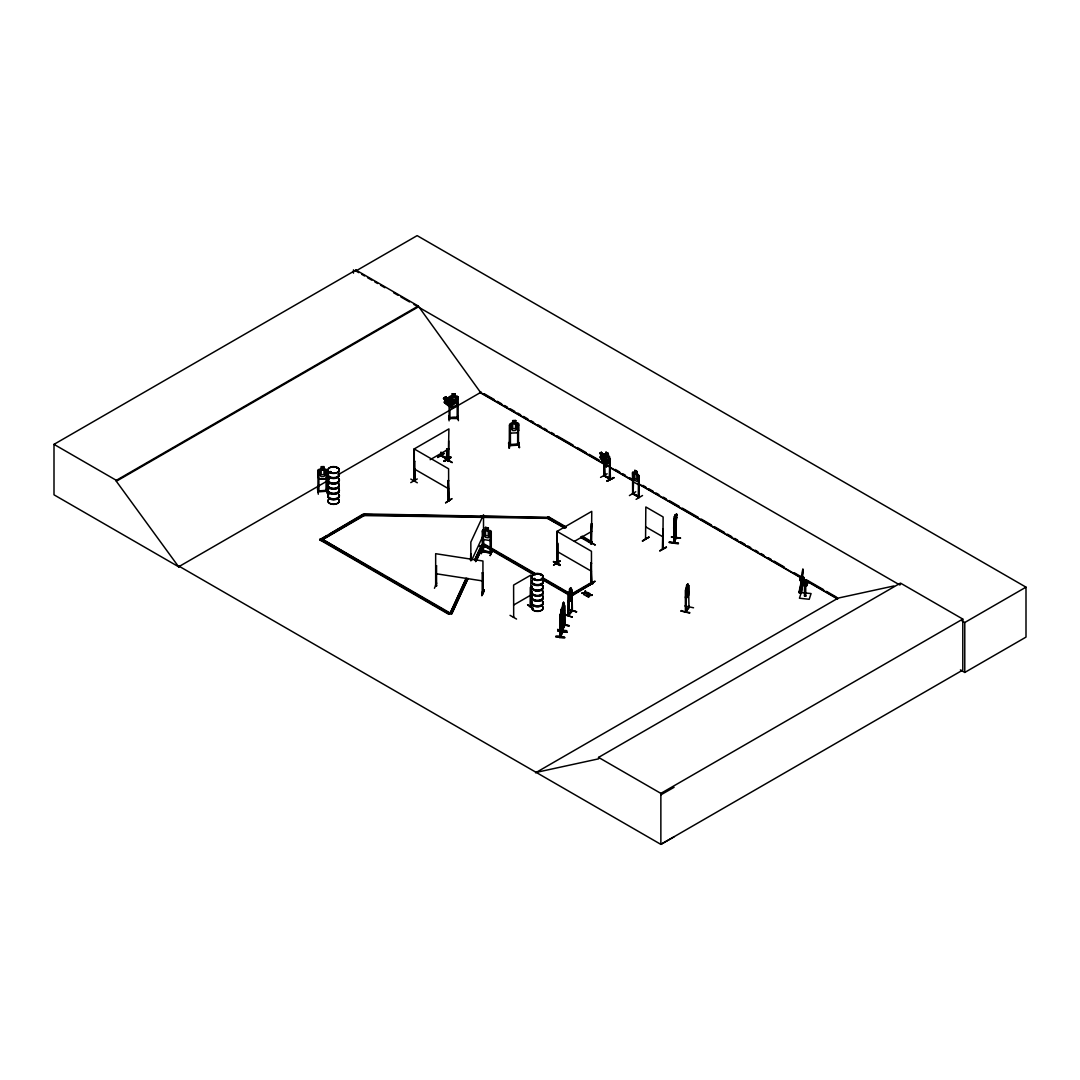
<?xml version="1.0" encoding="UTF-8"?>
<svg xmlns="http://www.w3.org/2000/svg" width="1080" height="1080" viewBox="0 0 1080 1080"><rect width="100%" height="100%" fill="white"/><g stroke="black" fill="none" stroke-linecap="round" stroke-linejoin="round"><path stroke-width="1.5" d="M801.144 593.069L803.021 569.214L801.671 583.929L802.13 580.554L801.32 581.202L800.375 576.49L800.145 580.568M801.603 589.059L801.805 582.039M675.392 526.676L674.77 529.43L676.782 517.604M801.387 580.325L799.214 592.785L801.536 581.499M674.352 542.498L674.055 520.547L675.014 514.701L675.095 517.307M675.527 538.205L676.094 517.86M673.947 520.02L675.567 516.011L675.608 538.259L675.81 537.017M675.743 537.084L676.026 537.53M675.662 517.846L675.986 516.807M322.407 539.703L364.217 515.552L364.217 513.932L547.682 517.333M364.217 513.932L364.163 515.592L547.628 518.36L564.935 528.35M364.163 514.971L547.628 517.739L548.896 517.01L547.628 518.36L547.682 516.712M800.226 579.839L801.144 582.566L801.765 581.188C804.398 573.318 804.654 580 802.926 580.433M801.522 582.741L801.401 593.096L801.779 589.059M562.302 617.099C559.399 628.25 560.048 626.292 562.41 617.112M483.421 547.331L483.206 536.504M483.53 546.237C504.252 550.395 469.773 543.929 481.802 546.588M678.443 543.105C662.526 540.851 670.302 543.011 678.335 543.753M669.384 542.646L669.492 541.944M678.429 543.442L669.465 542.336M560.655 635.985C566.636 622.715 557.105 643.005 560.534 636.255M560.79 618.422L561.506 612.265L560.696 636.62L560.345 635.729M560.264 614.075L560.088 615.546L562.639 609.903L562.491 632.529L562.451 631.179M562.748 632.07L562.802 607.163L563.517 605.583L562.802 611.739M562.126 618.651L562.1 630.356L564.8 624.577L564.219 625.023M562.464 630.396L564.773 625.361L564.745 605.354M674.474 521.91L673.65 528.174M674.082 525.082L674.042 529.902L675.769 522.95M800.469 579.865L801.387 582.593L800.617 576.518L800.077 580.46M555.674 636.66C561.074 634.46 573.102 640.589 555.687 636.579M555.782 636.35L564.664 637.322M557.793 629.681L566.676 630.653M566.663 631.044L557.685 629.964L557.807 629.289M802.453 573.089L802.778 569.187L801.144 582.566M688.554 595.175L685.733 598.914L688.554 595.175L688.918 592.231M568.593 602.64L571.577 598.901L571.995 596.012L571.698 598.968L568.688 602.667L568.202 600.669M689.796 612.59L681.17 611.132M681.318 610.902L689.634 613.17M510.03 615.33L516.551 619.056M675.324 517.266L674.393 526.257L675.567 516.011M675.581 517.523L675 526.122L676.458 513.756L675.769 516.362M675.243 517.172L675.581 516.335L676.755 517.685L676.931 514.296M572.225 617.031L564.111 614.223M642.411 540.905L648.891 537.138M799.322 592.677L801.738 582.323L801.32 593.082M562.707 629.951L562.059 629.505L564.192 625.28M331.007 471.933L330.035 471.596M330.17 471.906L331.182 472.284M336.717 468.234L337.446 468.153L336.731 468.369M533.979 578.543L534.6 579.258M534.452 578.637L533.925 579.042M535.086 579.312L533.831 578.583M540.864 575.33L540.932 574.817M540.459 575.303L541.296 575.397M445.797 400.167L445.446 401.625L449.415 404.811L452.183 405.284L454.167 403.637L453.533 401.382L449.564 398.21L447.782 398.52L445.662 396.752L443.529 398.466L445.662 396.752L447.782 398.466L450.117 396.306L452.264 396.346L452.169 393.808L455.18 393.808L455.085 396.346L456.584 397.143L456.584 401.733L455.085 403.731L452.277 403.772L450.765 401.841L450.765 397.251L452.169 396.265M675.486 520.708L676.215 518.292L675.473 521.478M688.581 606.839L689.269 606.366L685.395 611.874L685.368 590.395L687.663 583.875L687.717 586.494M410.805 479.075L417.326 482.787M553.338 561.789C558.873 561.033 565.394 570.577 553.662 561.492M568.242 594.149L568.701 592.731L568.148 615.668L572.4 610.254L571.644 611.293M803.048 581.958L803.426 580.797L804.803 580.959L804.425 583.875L803.048 583.726L803.048 581.958L804.425 582.106L804.803 580.959M802.278 585.401L803.439 581.337L807.948 582.35L806.774 585.9L802.278 585.401L806.774 585.374L807.948 581.837M803.048 583.726L803.426 580.797M807.178 584.186L805.288 583.97L805.68 581.054L807.057 581.202L806.666 584.132L807.057 581.202M805.288 583.97L805.68 581.054M686.084 610.835L689.243 607.176L685.773 611.982L685.787 591.449M685.881 611.901L686.097 610.794M610.227 464.562L609.431 466.627L604.449 463.725L603.801 454.315L604.543 453.789L609.457 456.719M639.09 482.571L638.348 484.69L639.171 482.625M674.5 516.551L674.892 515.538L674.5 517.374M674.393 524.286L675 518.117L674.258 542.862M675.459 525.865L673.933 529.889L674.042 519.966L673.812 542.916L675.891 537.84M680.468 538.218L671.585 536.868M674.028 541.823L676.12 537.854M674.177 542.889L676.094 537.84M584.523 594.918L585.185 592.88L587.938 592.933L585.185 593.298L583.996 594.621L585.279 590.976L585.265 592.947L587.938 592.933M588.721 597.348L589.491 593.406L588.208 597.051L589.477 594.958L592.151 594.945L589.397 595.728M583.996 594.621L585.279 590.976M321.071 469.206L318.06 470.178L318.06 476.766L318.992 479.223L326.038 478.858L327.065 476.375M517.523 432.743L518.616 430.272L518.616 423.671L515.511 423.036L515.619 420.485L515.619 422.955M518.616 430.326L517.59 432.824L510.543 433.12L509.625 430.785M457.164 406.148L458.19 403.623L457.164 406.148L450.09 406.283L449.159 403.785L449.267 397.224L450.671 397.292L456.381 401.814L457.772 404.177L452.776 408.335L444.285 402.557L445.662 400.181L443.529 398.466M568.283 594.135L568.431 615.749L572.373 610.956M585.185 593.298L585.792 591.287M588.208 597.051C590.949 594.311 584.82 594.702 586.521 596.079L588.735 595.769M491.279 538.231L490.252 540.581L483.421 539.528L482.558 536.882L483.53 539.393M436.536 565.772L435.659 565.826L436.536 565.772L436.55 585.941L435.659 585.806L435.686 584.861L436.55 585.428M434.444 588.263L436.685 583.065M436.55 585.941L435.848 585.617M470.529 560.588L470.745 553.702L471.056 560.169M482.963 546.858L487.931 547.182M482.207 572.846L483.017 572.967L482.207 572.846L482.193 593.069L482.895 593.136L483.017 572.967M482.936 592.907L482.045 592.988L483.111 592.961M482.045 592.461L482.936 592.394M482.126 593.001L482.328 592.056L482.207 593.042M484.286 590.112L481.91 595.606L484.218 590.072M481.91 595.606L484.299 590.423M600.561 477.387L607.136 473.756M410.764 482.625L417.272 478.953M437.616 457.394L444.056 453.627M562.802 603.882L563.639 602.195L563.625 604.787M562.923 604.004L563.395 603.005M562.923 604.827L563.395 603.815M560.534 636.984L560.399 614.668L561.533 608.85L561.627 611.321M563.639 604.652L564.179 603.504L564.557 625.846L564.152 624.956M560.912 610.686L561.627 608.864M562.288 607.46L564.394 603.936M560.912 611.496L561.384 610.497M560.317 616.532L560.399 637.079L562.748 632.03M562.518 612.495L562.802 613.71L563.909 609.336L563.517 602.316M558.158 631.246L567.162 632.327L558.279 630.936M562.545 629.586L564.503 625.333M569.052 625.941L560.183 624.159L569.16 625.631M567.149 632.3L558.185 631.112M686.151 611.51L686.502 585.481M482.531 530.348L482.423 551.772L491.279 553.122L491.279 531.63L490.252 530.604L483.449 529.619L482.531 530.348L482.585 551.799M483.381 531.725L482.504 531.779L483.381 531.725L483.395 551.894L482.585 551.07M485.433 529.915L485.46 527.405L485.527 530.024L484.083 530.618L484.083 535.207L485.527 537.394L488.255 537.813L489.699 536.072L489.699 531.481L488.255 530.442L488.376 527.864L485.433 527.458L488.255 527.985M471.542 560.534L483.516 534.762M329.791 533.979L362.961 514.836L364.217 514.931L362.961 514.202L319.694 539.811L448.74 614.304L449.995 613.575L466.182 578.07M474.633 559.886L481.667 544.712L483.395 544.981L535.302 574.952M386.113 576.693L449.995 613.575L466.182 578.705M474.633 560.507L480.964 546.858M449.995 613.575L451.724 613.845L467.91 578.34M475.646 561.668L483.395 544.981L484.65 544.253L536.558 574.223M451.724 613.845L467.91 578.961M476.348 560.777L482.679 547.128M490.388 532.994L491.265 532.94L490.388 532.994L490.455 553.041L490.469 532.818M483.638 549.099L481.248 553.797M483.192 551.192L483.3 551.88M482.531 550.813C489.267 551.003 498.852 554.594 482.693 551.57M483.273 551.164L491.265 552.191M492.561 550.368L490.212 555.525M490.131 555.579L492.521 550.058M629.411 495.585L635.756 491.751M632.543 493.83L639.158 497.502L639.171 476.024L639.077 497.502L638.847 496.274M633.488 493.385L632.543 493.101L633.272 493.52M638.995 497.448L638.537 496.463M317.439 488.552L318.303 494.208M508.545 442.894L509.355 448.146L509.045 442.463M508.964 442.814L509.382 448.132M508.99 442.503L509.342 448.187M448.268 461.389L448.916 428.895L414.302 448.875L414.234 481.032C415.8 481.113 412.749 479.452 414.896 480.425M414.032 481.005L414.896 481.154L414.882 468.693M441.302 455.315L441.504 456.084L441.437 452.723M440.775 455.706L447.309 459.392L447.242 449.361M441.396 456.044L441.666 452.588M446.688 458.352C451.899 459.756 431.933 451.143 446.81 458.325M441.005 455.544L447.538 459.257L447.471 449.24M448.835 500.04L447.944 499.851L448.592 500.243M557.077 543.308L557.726 543.145L557.51 563.787L556.781 562.639L557.699 562.451M590.801 582.498C592.772 582.836 589.626 581.418 591.516 583.43L591.449 551.273L556.848 531.293L556.848 563.49L557.739 562.896L557.118 562.545M449.091 420.849L448.726 415.881M606.312 466.763L604.314 464.576L606.326 466.87L609.822 464.859L603.801 454.315L603.828 475.794C603.045 473.999 605.812 475.713 603.99 474.822M603.869 475.781L610.227 479.439L609.485 456.665M604.058 455.612L604.706 475.902M610.389 479.25L609.498 479.061L609.795 458.96L610.457 479.318L603.99 475.551M610.457 478.589L604.476 475.578M572.4 611.024L572.049 590.949L571.644 611.415L571.995 610.754M448.025 460.499L448.983 460.242L448.132 460.431M591.597 543.308L590.882 543.726L591.597 542.579M801.428 582.62L802.913 580.23L803.264 580.959M801.684 582.647L803.169 580.257M530.685 606.636L530.644 607.055M330.035 472.014C330.548 473.377 331.452 470.165 329.926 472.284M686.732 585.657L687.717 584.037M686.732 586.481L687.42 584.699M685.949 594.176L686.529 595.35L687.623 593.851L687.623 586.481L688.54 585.265L688.986 607.554M685.76 589.046L688.54 585.265M681.143 611.199L681.345 610.511M684.923 605.934L693.536 607.784M317.885 491.468L326.957 491.198L327.051 469.706L324.054 468.99L325.472 469.881L325.472 474.471L323.973 476.51L321.165 476.658L319.666 474.768L319.666 470.178L321.165 469.274L321.057 466.682L324.068 466.587L323.973 469.139M318.101 490.941L327.024 490.28M518.602 444.42L509.463 444.677L518.549 444.204L518.602 445.149L517.617 445.23L517.563 444.285M509.436 445.433L518.576 444.96M675.959 538.299L675.918 518.319M674.177 542.16L673.839 542.862L673.758 542.066M569.484 601.547L569.43 589.235L570.713 587.655L570.672 600.089M568.62 592.772L572.09 589.451L572.062 611.402M569.484 592.542L570.672 591.071M569.484 597.132L570.672 595.661M568.539 595.202L568.553 615.654M568.08 609.782L576.585 611.793L568.08 609.363M568.58 614.615L571.995 610.929M576.572 611.766L568.12 609.674M572.211 617.112L564.084 614.574M483.368 547.317L483.516 539.757M450.023 418.473C449.564 419.769 447.944 417.137 450.023 417.744M452.169 393.863L455.18 393.755L455.18 396.265L458.19 397.076L458.123 418.541L449.024 418.46L449.928 418.473M662.567 549.099L662.823 528.93L662.567 549.032M685.787 610.7L685.881 611.186M327.051 469.706L319.019 469.3L318.06 470.178L317.912 491.657L317.898 490.712L318.897 490.685M803.088 580.986L803.507 576.936L803.25 578.799M448.132 461.16L448.686 460.148M448.983 461.025L448.038 461.187L448.754 460.836L448.686 440.897M591.827 543.442L590.949 543.699L591.53 523.368L591.273 543.807M568.418 614.48L568.418 615.208M688.851 607.122L688.973 606.299M444.312 401.463L449.199 397.346M326.106 490.32L326.16 491.252M326.066 490.536L327.051 490.469M510.449 444.65L509.49 445.635L509.531 425.439L510.381 425.588L509.531 425.439M517.658 445.014L517.658 425.034L518.508 425.169L517.658 425.034M518.481 445.176L509.558 445.608L509.612 424.13L512.717 423.171L512.717 420.714L512.622 423.158L511.218 424.13L511.218 428.72L512.717 430.61L515.524 430.475L517.023 428.423L517.023 423.833L515.524 423.09M568.458 615.222L569.43 591.692M534.897 579.123L534.614 578.354M457.245 398.358L458.082 398.52L457.245 398.358L457.164 418.527L457.988 418.568C459.202 416.286 447.836 417.029 450.036 418.662M458.055 417.798L449.199 417.974M633.204 474.228L632.61 473.89L633.42 474.093L633.191 494.249L632.57 472.46L633.339 471.933L639.023 476.05L638.402 474.728M632.57 472.46L632.637 493.938M636.917 471.528L634.824 470.286L634.824 472.905L633.731 473.135L633.731 477.725L634.824 480.29L636.849 481.41L637.943 480.046L637.943 475.457L636.849 471.582L634.824 470.448L634.892 472.865M636.998 473.945L636.998 471.488M638.496 477.158L639.306 477.346L638.496 477.158L638.496 497.205L638.712 483.678M633.245 481.869L632.651 479.007L633.245 481.869L638.415 484.65M633.204 494.208L633.42 480.749L607.284 465.629M636.093 499.351L642.533 495.518M530.685 607.365L530.901 575.073L513.608 585.063L513.675 617.18M530.388 587.25L530.361 607.257M513.567 616.477L513.324 617.045M414.585 461.295L414.005 460.958L414.45 481.275M437.67 457.488L444.123 453.303L437.67 457.07M452.129 462.348L445.959 458.838M446.877 448.902L446.661 459.095L446.661 449.024M444.204 460.796C464.333 448.862 430.218 469.706 450.644 457.029M444.204 461.214L450.738 457.448M444.555 461.376L451.008 457.61M448.052 500.648L448.24 480.479L448.902 500.837L447.944 500.58L448.673 500.958L448.605 468.801L414.005 448.821L414.275 480.803M448.835 480.816L448.025 480.6M447.957 500.026L448.592 500.971M445.568 502.781L452.048 498.623L445.662 502.781M590.882 543.726L591.53 523.368M591.273 543.078L591.179 543.092M557.631 563.558L557.442 543.767M588.438 541.094L595.337 545.036L588.492 541.39M591.354 583.375L591.084 562.95L591.678 583.24M591.678 563.288L590.868 563.072M588.452 584.861L594.905 581.121M594.945 581.486L588.776 585.455M645.557 539.285L645.827 506.966L663.12 516.956L662.89 548.91M648.905 537.26L642.438 541.013L648.743 537.111M659.84 550.989L666.468 547.371M659.84 550.679L666.293 546.871M179.442 566.42L178.74 566.838L54 494.815L54 444.353L355.914 270.041L418.244 306.018L480.573 392.472L604.382 463.955M355.914 270.041L355.914 270.972L417.137 235.629L1026 587.156L1026 637.106L964.778 672.449L960.404 669.911M54 444.353L116.33 480.33L418.244 306.018M674.082 836.838L660.865 844.371L179.361 566.379L178.646 566.784L116.33 481.262L418.244 306.95M178.646 566.784L329.238 479.844M337.959 474.808L481.275 392.067M430.164 459.689L448.916 448.875M319.694 539.811L326.916 535.639M364.217 514.931L320.963 540.527M599.778 453.155L601.344 452.25L604.071 455.423L607.298 462.834L605.907 463.631L603.976 461.97L599.859 453.114M600.318 457.569L604.422 464.495L600.318 457.569L601.277 455.774M603.801 454.315L602.762 454.91L601.344 452.25M600.332 456.435L603.828 454.41L604.746 455.031M319.694 539.177L448.74 613.683L451.724 613.211M574.452 541.337L591.759 531.346M580.797 537.516L590.895 543.335L592.151 542.606L580.797 536.882M513.608 605.043L530.901 595.053M571.347 594.095L591.543 582.444L592.799 583.173L571.172 596.282M574.236 593.055L591.543 583.065L592.799 583.794M571.172 595.661L592.799 583.173M535.518 772.821L838.148 598.091L893.903 585.968M536.22 772.403L598.55 758.849L598.55 757.404L900.464 583.092L962.793 619.07L962.793 670.059L660.865 844.371L660.865 793.382L962.793 619.07M900.464 584.537L899.762 584.955L413.897 304.439M961.889 620.825L964.778 622.499L1026 587.156M605.921 452.21L608.108 453.398L609.026 457.38L609.026 461.97L607.973 463.32L605.988 462.159L604.935 459.581L604.935 454.99L605.988 454.788L605.988 452.169L608.108 453.398M603.801 460.904L604.53 463.685M610.389 459.297L609.579 459.081M610.119 479.412L609.944 478.211L604.098 475.592L604.058 462.267M609.512 479.021L609.795 458.96M607.082 480.83L613.953 477.725L607.122 480.884M613.683 477.509L607.082 481.248L613.953 477.711M660.865 794.84L674.082 787.307M600.264 456.354L600.386 457.569M414.369 480.29L414.95 480.087M591.489 543.348L591.759 511.353L557.145 531.346L557.077 563.504L557.807 563.139L556.767 562.68M482.895 592.407L482.207 592.312M491.144 553.122L491.076 552.38M804.479 595.876L805.734 596.012L804.479 595.876L804.479 585.32M330.98 472.257L330.143 472.257M645.786 538.34L646.151 539.271M632.759 492.98L632.961 493.736M510.435 445.595L510.354 425.399M446.918 458.163L447.242 459.351M326.875 491.252L318.101 491.67M585.265 592.529L587.938 592.515M581.823 592.947L584.618 592.582M581.823 593.352L584.537 593.339M586.022 595.377L588.735 595.35L586.022 595.782M592.151 595.364L589.477 595.377L592.151 594.945M632.826 493.736L639.279 497.273M591.408 583.403L591.084 562.95M515.619 420.552L512.609 420.647L515.524 420.633M510.624 423.346L517.523 422.995M518.697 442.395L519.507 447.674L518.697 442.368M318.803 471.447L317.979 471.488L318.829 471.623L318.924 491.076M326.106 471.069L326.957 471.218L326.106 471.069L326.038 491.238M327.443 493.736L326.632 488.038L327.443 493.317M604.368 475.335L603.869 475.052M799.646 588.762L799.376 592.812M450.171 396.441L457.083 396.306M449.928 398.493L449.091 398.507L449.928 398.682L449.928 418.662M458.028 415.76L458.393 420.674M457.974 418.271L457.353 417.812M364.217 514.566L372.627 514.688M407.97 515.227L443.327 515.754M480.357 516.321L514.013 516.821M326.903 490.266L326.903 490.995M482.949 593.163L482.936 561.006L435.659 553.689L435.659 585.806M805.288 582.201L806.666 582.363M803.426 582.566L804.803 582.727M805.68 582.822L807.557 583.024M801.495 583.2L801.158 582.242M674.365 516.402L674.365 518.859M671.49 536.76L680.535 538.029L671.476 537.192M435.659 573.669L482.936 580.986M562.1 608.877L562.774 603.855L562.207 632.421M564.422 610.43L562.356 617.342L562.126 615.411M560.763 610.524L560.763 612.981M560.088 622.148L560.25 623.997M560.196 624.443L569.174 625.658M688.824 585.617L688.784 592.245M687.663 586.346L687.758 583.902M441.207 455.585L441.072 452.25M435.577 585.09L436.347 585.968M638.644 496.436L633.272 493.722L639.279 496.544M445.649 458.919L452.223 462.659M448.605 500.918L448.24 480.479M553.608 561.573L560.237 565.299M532.953 608.108L527.567 604.827L533.034 608.378M355.914 270.972L358.817 272.646M361.719 274.32L364.621 275.994M367.511 277.668L371.858 280.179M374.76 281.853L377.663 283.527M380.565 285.201L384.912 287.712M393.606 292.734L397.953 295.245M400.856 296.919L409.55 301.928M484.191 393.741L494.384 399.627M497.3 401.315L501.674 403.839M504.576 405.513L507.492 407.201M510.408 408.875L514.782 411.399M517.698 413.087L520.601 414.774M523.517 416.448L527.89 418.973M530.807 420.66L533.709 422.334M538.083 424.858L540.999 426.546M543.915 428.22L546.817 429.908M551.192 432.432L554.108 434.106M557.024 435.794L573.048 445.041M577.409 447.565L586.157 452.615M589.059 454.288L599.265 460.175M615.289 469.436L619.65 471.947M622.566 473.634L625.482 475.322M629.843 477.833L632.759 479.52M642.965 485.406L645.867 487.094M648.783 488.768L653.157 491.292M656.073 492.98L658.976 494.654M663.35 497.178L666.265 498.865M669.182 500.54L679.374 506.425M682.29 508.113L698.315 517.361M701.217 519.048L711.423 524.934M714.326 526.608L724.532 532.508M727.434 534.182L731.808 536.706M734.724 538.394L737.64 540.067M740.556 541.755L744.917 544.28M747.833 545.954L750.749 547.641M755.109 550.165L758.025 551.84M760.941 553.527L763.857 555.201M768.231 557.726L771.134 559.413M774.05 561.087L784.242 566.987M794.448 572.873L800.266 576.234M806.099 579.596L823.581 589.68M826.484 591.368L836.69 597.254M637.875 483.3L837.432 598.509M479.615 392.337L603.828 464.049M609.674 467.424L633.056 480.924M638.901 484.299L837.648 599.049M645.827 526.946L663.12 536.936M548.896 517.01L566.204 527M582.066 536.153L592.151 541.985M550.341 518.468L554.661 520.965M557.55 522.625L566.204 527.62M582.066 536.787L592.151 542.606M564.935 527.729L547.628 518.36M414.005 468.801L448.605 488.781M556.848 551.273L591.449 571.253M542.336 577.557L569.727 593.379M486.095 545.711L497.624 552.366M500.513 554.04L510.611 559.859M513.486 561.533L535.113 574.02M542.336 578.178L568.283 593.163M542.511 579.11L568.471 594.095M483.395 545.602L533.858 574.749M542.511 579.744L568.471 594.729M449.995 612.954L322.218 539.177L370.143 567.473M373.046 569.147L383.211 575.019M598.55 757.404L660.865 793.382M604.571 463.631L609.457 466.479M449.105 418.675L449.172 397.319M414.896 481.154L414.815 461.174M517.563 422.914L518.521 423.765L518.427 445.217M457.124 396.225L458.19 397.076M450.617 397.319L456.381 401.882M443.678 398.466L445.797 400.235M444.393 402.516L449.995 407.187M440.883 455.774L440.856 452.385M490.252 530.604L491.252 531.684M676.742 514.782L676.58 515.754M673.677 528.08L674.865 529.443M609.377 456.759L610.092 464.549M568.836 597.915L569.484 599.09L571.32 594.878L570.807 587.682M519.062 447.593L518.198 442.004M449.159 403.853L450.158 406.134M560.399 619.259L560.79 620.379L561.897 616.005L561.506 608.985M568.283 600.696L568.688 602.667M685.368 596.957L685.827 598.928M326.038 478.858L318.992 479.223M560.007 622.067L560.345 624.024M964.778 622.499L964.778 672.449M805.734 585.455L805.734 596.012M805.235 585.023L805.235 595.593M804.991 584.24L804.991 596.308M804.425 582.106L804.425 583.875M608.04 453.438L607.973 455.936M604.638 464.279L604.706 475.97M590.004 593.717L589.491 593.406M564.53 605.812L564.503 625.846M560.007 615.506L560.088 637.025M557.51 543.011L557.51 563.787M530.685 587.088L530.577 607.392M483.516 530.132L483.516 514.782L470.839 542.079L470.839 560.628M482.99 536.963L482.963 547.371M353.471 269.851L353.471 273.159M116.33 480.33L116.33 481.262M542.457 590.558A5.738 3.308 0 0 1 538.245 595.499A5.738 3.308 0 0 1 531.954 591.354M542.444 580.621A5.724 3.308 0 0 1 538.231 585.549A5.724 3.308 0 0 1 531.968 581.418M542.444 579.704A5.711 3.294 0 0 1 538.231 584.618A5.711 3.294 0 0 1 531.968 580.5M542.444 586.143A5.711 3.294 0 0 1 538.231 591.057A5.711 3.294 0 0 1 531.968 586.94M542.511 585.792A5.805 3.348 0 0 1 538.245 590.787A5.805 3.348 0 0 1 531.887 586.602M542.511 585.509A5.805 3.348 0 0 1 538.245 590.504A5.805 3.348 0 0 1 531.887 586.319M542.444 585.212A5.724 3.308 0 0 1 538.231 590.139A5.724 3.308 0 0 1 531.968 586.008M542.511 580.284A5.805 3.348 0 0 1 538.245 585.279A5.805 3.348 0 0 1 531.887 581.081M542.511 580A5.805 3.348 0 0 1 538.245 584.995A5.805 3.348 0 0 1 531.887 580.797M542.457 590.801A5.738 3.308 0 0 1 538.245 595.742A5.738 3.308 0 0 1 531.954 591.597M542.444 591.26A5.711 3.294 0 0 1 538.231 596.187A5.711 3.294 0 0 1 531.968 592.056M542.43 606.15A5.697 3.294 0 0 1 538.231 611.064A5.697 3.294 0 0 1 531.981 606.947M542.457 590.976A5.738 3.308 0 0 1 538.245 595.917A5.738 3.308 0 0 1 531.954 591.773M542.444 596.336A5.724 3.308 0 0 1 538.231 601.263A5.724 3.308 0 0 1 531.968 597.132M542.444 595.418A5.711 3.294 0 0 1 538.231 600.332A5.711 3.294 0 0 1 531.968 596.214M542.444 601.857A5.711 3.294 0 0 1 538.231 606.771A5.711 3.294 0 0 1 531.968 602.654M542.511 601.506A5.805 3.348 0 0 1 538.245 606.501A5.805 3.348 0 0 1 531.887 602.316M542.511 601.223A5.805 3.348 0 0 1 538.245 606.218A5.805 3.348 0 0 1 531.887 602.033M542.444 600.926A5.724 3.308 0 0 1 538.231 605.853A5.724 3.308 0 0 1 531.968 601.722M542.511 595.998A5.805 3.348 0 0 1 538.245 600.993A5.805 3.348 0 0 1 531.887 596.795M542.511 595.715A5.805 3.348 0 0 1 538.245 600.71A5.805 3.348 0 0 1 531.887 596.511M542.444 606.474A5.724 3.308 0 0 1 538.231 611.402A5.724 3.308 0 0 1 531.968 607.27M338.621 478.764A5.805 3.348 0 0 1 333.599 483.8A5.805 3.348 0 0 1 328.563 478.764M338.54 479.115A5.711 3.294 0 0 1 333.599 484.056A5.711 3.294 0 0 1 328.644 479.115M338.526 483.421A5.684 3.281 0 0 1 333.599 488.349A5.684 3.281 0 0 1 328.671 483.421M338.553 483.745A5.724 3.308 0 0 1 333.599 488.7A5.724 3.308 0 0 1 328.631 483.745M338.621 473.256A5.805 3.348 0 0 1 333.599 478.278A5.805 3.348 0 0 1 328.563 473.256M338.553 478.183A5.724 3.308 0 0 1 333.599 483.138A5.724 3.308 0 0 1 328.631 478.183M338.553 473.594A5.724 3.308 0 0 1 333.599 478.562A5.724 3.308 0 0 1 328.631 473.594M338.621 478.481A5.805 3.348 0 0 1 333.599 483.516A5.805 3.348 0 0 1 328.563 478.481M338.621 472.973A5.805 3.348 0 0 1 333.599 477.995A5.805 3.348 0 0 1 328.563 472.973M338.54 472.675A5.711 3.294 0 0 1 333.599 477.63A5.711 3.294 0 0 1 328.644 472.675M338.621 494.478A5.805 3.348 0 0 1 333.599 499.514A5.805 3.348 0 0 1 328.563 494.478M338.553 494.829A5.724 3.308 0 0 1 333.599 499.784A5.724 3.308 0 0 1 328.631 494.829M338.553 499.244A5.738 3.308 0 0 1 333.599 504.212A5.738 3.308 0 0 1 328.631 499.244M338.526 484.245A5.697 3.294 0 0 1 333.599 489.186A5.697 3.294 0 0 1 328.658 484.245M338.54 499.46A5.711 3.294 0 0 1 333.599 504.401A5.711 3.294 0 0 1 328.644 499.46M338.553 483.962A5.738 3.308 0 0 1 333.599 488.93A5.738 3.308 0 0 1 328.631 483.962M338.621 488.97A5.805 3.348 0 0 1 333.599 493.992A5.805 3.348 0 0 1 328.563 488.97M338.553 493.898A5.724 3.308 0 0 1 333.599 498.852A5.724 3.308 0 0 1 328.631 493.898M338.54 489.321A5.711 3.294 0 0 1 333.599 494.262A5.711 3.294 0 0 1 328.644 489.321M338.621 494.195A5.805 3.348 0 0 1 333.599 499.23A5.805 3.348 0 0 1 328.563 494.195M338.621 488.687A5.805 3.348 0 0 1 333.599 493.709A5.805 3.348 0 0 1 328.563 488.687M338.553 488.389A5.724 3.308 0 0 1 333.599 493.344A5.724 3.308 0 0 1 328.631 488.389M807.165 582.836L807.165 582.836M675.824 517.793L675.378 523.773L675.824 517.793M603.329 455.814L603.882 458.717L601.29 457.029L603.923 459.473L604.827 463.158L604.571 459.864L607.298 461.673L604.557 459.135L603.68 455.585L601.938 456.665L604.719 461.538L606.11 460.742L603.329 455.855M448.632 399.006L449.429 401.571L445.73 401.463L449.483 402.314C449.226 406.796 452.952 405.743 450.414 402.3L454.315 402.435L450.387 401.585L449.375 398.561L448.632 399.006M801.306 592.582L799.443 598.212L809.217 599.292L811.067 593.555L801.306 592.582M553.621 565.07L560.115 561.006L553.621 565.07M687.623 587.29L686.529 588.789L686.529 593.379L687.623 591.881L687.623 587.29M570.456 588.465L569.687 590.234L570.456 588.465M445.662 397.4L444.38 398.452L445.095 399.019L446.364 397.967L445.662 397.4M448.497 399.087L446.513 400.734L450.482 403.92L452.466 402.273L448.497 399.087M601.344 452.952L600.453 453.465L600.952 454.329L601.844 453.816L601.344 452.952M515.025 421.065L513.216 421.16L513.216 421.983L515.025 421.889L515.025 421.065M515.524 423.913L512.717 424.049L512.717 428.639L515.524 428.504L515.524 423.913M323.474 467.114L321.665 467.208L321.665 468.018L323.474 467.937L323.474 467.114M323.973 469.962L321.165 470.097L321.165 474.687L323.973 474.538L323.973 469.962M454.586 394.308L452.776 394.349L452.776 395.159L454.586 395.132L454.586 394.308M455.085 397.17L452.277 397.224L452.277 401.814L455.085 401.76L455.085 397.17M487.769 528.309L486.014 528.039L486.014 528.863L487.769 529.133L487.769 528.309M488.255 531.252L485.527 530.833L485.527 535.424L488.255 535.842L488.255 531.252M636.485 471.785L635.188 471.069L636.485 472.608L636.485 471.785M636.849 474.849L634.824 473.729L634.824 478.319L636.849 479.439L636.849 474.849M607.608 453.681L606.339 452.952L607.608 454.505L607.608 453.681M607.973 456.759L605.988 455.612L605.988 460.202L607.973 461.349L607.973 456.759M534.627 579.609A5.738 3.308 0 0 0 543.226 576.747A5.738 3.308 0 0 0 534.627 573.871A5.738 3.308 0 0 0 534.627 579.609M534.64 580.055A5.711 3.294 0 0 0 543.2 577.193A5.711 3.294 0 0 0 534.64 574.344A5.711 3.294 0 0 0 534.64 580.055M534.627 579.785A5.738 3.308 0 0 0 543.226 576.909A5.738 3.308 0 0 0 534.627 574.047A5.738 3.308 0 0 0 534.627 579.785M330.723 472.757A5.738 3.308 0 0 0 339.322 469.894A5.738 3.308 0 0 0 330.723 467.019A5.738 3.308 0 0 0 330.723 472.757M330.75 473.026A5.697 3.294 0 0 0 339.296 470.178A5.697 3.294 0 0 0 330.75 467.33A5.697 3.294 0 0 0 330.75 473.026"/></g></svg>
